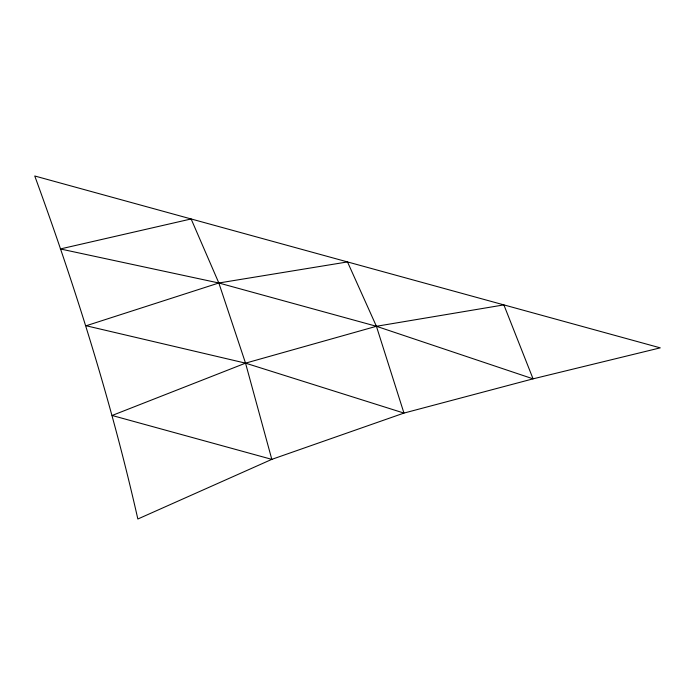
<?xml version="1.0" encoding="UTF-8"?>
<svg xmlns="http://www.w3.org/2000/svg" width="695" height="695" viewBox="0 0 695 695"><rect width="100%" height="100%" fill="white"/><g stroke="black" fill="none" stroke-linecap="round" stroke-linejoin="round"><path stroke-width="1.04" d="M271.815 459.36L137.845 519.009C111.521 402.379 75.746 288.234 34.75 175.991L660.25 347.856L533.065 378.844L403.96 413.082L271.815 459.36L112.103 415.48L245.535 363.146L376.412 326.285L503.875 304.888L533.065 378.844L376.412 326.285L218.838 282.995L60.326 248.958L191.125 218.96L218.838 282.995L245.535 363.146L271.815 459.36M218.838 282.995L86.163 325.755L245.535 363.146L403.96 413.082L376.412 326.285L347.5 261.928L218.838 282.995"/></g></svg>
